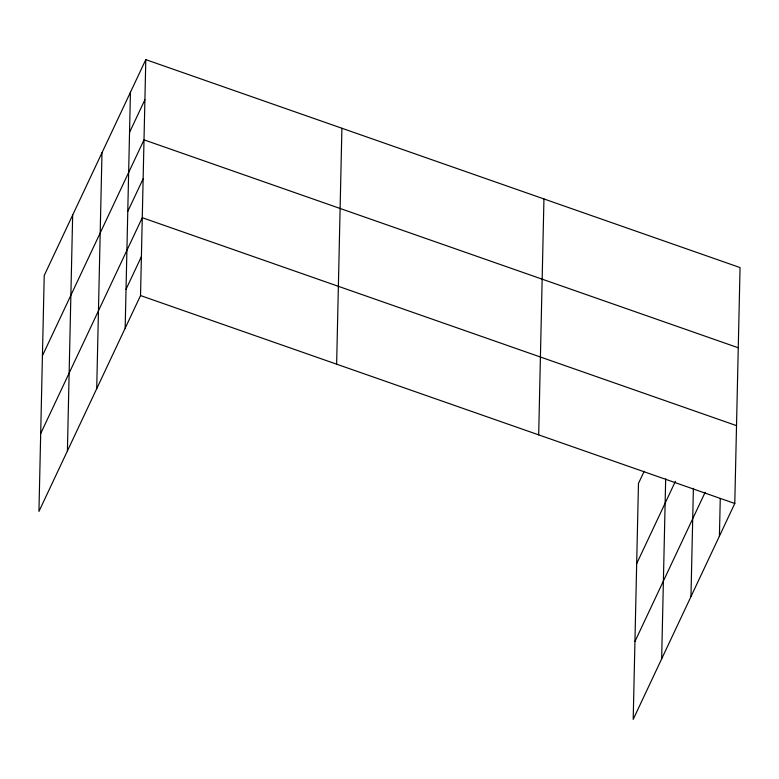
<?xml version="1.0" encoding="UTF-8"?>
<svg xmlns="http://www.w3.org/2000/svg" width="779" height="779" viewBox="0 0 779 779"><rect width="100%" height="100%" fill="white"/><g stroke="black" fill="none" stroke-linecap="round" stroke-linejoin="round"><path stroke-width="1.17" d="M67.403 450.973L72.661 215.053M96.713 388.682L101.981 152.752M125.166 328.212L130.434 92.292M145.8 59.632L44.218 275.513L38.95 511.433L140.532 295.562L145.8 59.632L740.05 267.567L734.782 503.487L633.2 719.368L638.468 483.438L644.155 471.344M336.635 364.173L341.903 128.253M538.679 434.867L543.946 198.947M661.653 658.898L665.675 478.881M690.963 596.607L693.388 488.336M719.416 536.147L720.263 498.433M129.538 132.401L144.904 99.741M42.426 355.73L144.008 139.85L738.258 347.775M127.775 211.43L143.141 178.78M40.683 433.582L142.275 217.701L736.525 425.636M126.032 289.291L141.398 256.632M636.677 563.655L675.412 481.334M634.943 641.506L705.122 492.367M140.532 295.562L734.782 503.487"/></g></svg>
